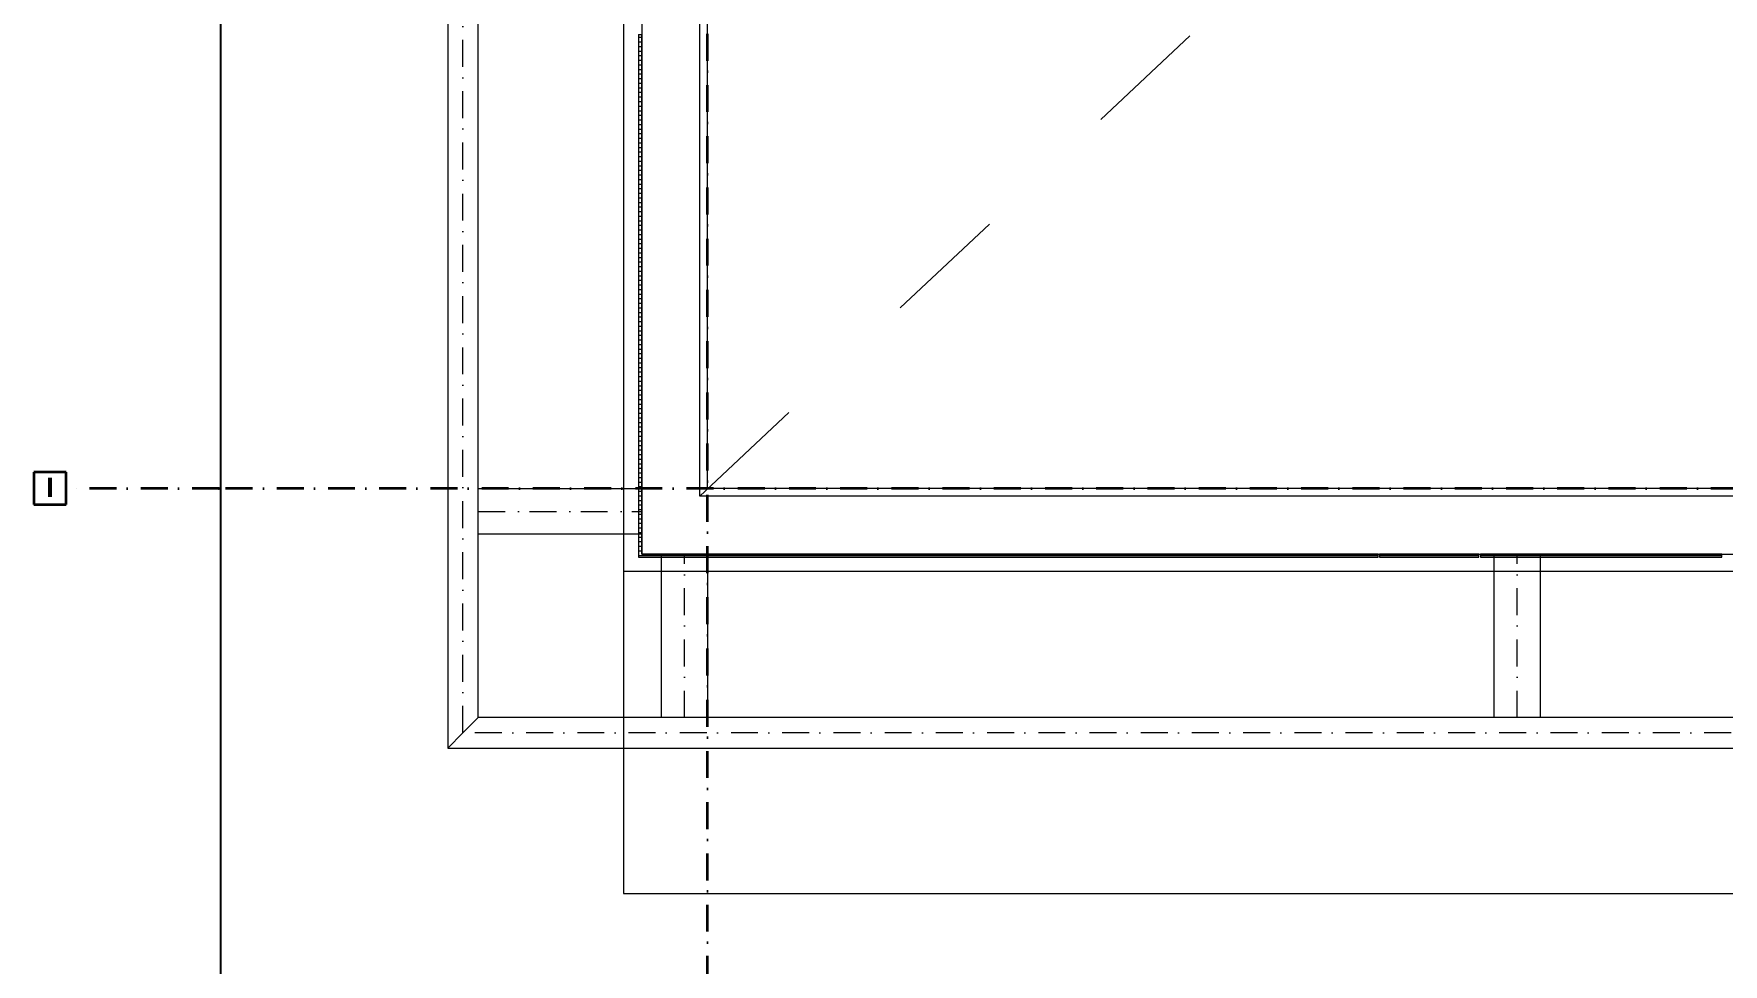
# Model space of a CAD drawing. Header units: millimetres. Extents: x 1322820 to 1391563, y 1051909 to 1098256.
# Drawn here: x 1322820 to 1333877, y 1073357 to 1079446 of the extents above; entities that cross this region are included whole.
import ezdxf
from ezdxf.enums import TextEntityAlignment as Align

# ---------------------------------------------------------------- set-up
doc = ezdxf.new("R2010")
doc.units = ezdxf.units.MM
doc.header["$MEASUREMENT"] = 0
doc.set_wipeout_variables(frame=1)
for name, pattern in [('AStair_dashed', [1800, 800, -1000]), ('Dot & Dashed', [335.138881, 176.388884, -88.194442, 0, -70.555556]), ('Wipeout_Contour', [1000, 0, -1000])]:
    doc.linetypes.add(name, pattern=pattern)
doc.layers.get('0').update_dxf_attribs({"true_color": 0x787878})
for name, color, linetype, lineweight, true_color in [('0_Pen_No__2', 7, 'Continuous', 13, 0x787878), ('arhitectura - decoratii fatada_Pen_No__21', 7, 'Continuous', 20, 0x787878), ('New_arhitectura - axe_Pen_No__201', 7, 'Continuous', 35, 0x787878), ('New_arhitectura - copertina_Pen_No__1', 7, 'Continuous', 13, 0x787878), ('New_arhitectura - desen 2D_Pen_No__2', 7, 'Continuous', 13, 0x787878), ('New_arhitectura - sort tabla_Pen_No__21', 7, 'Continuous', 20, 0x787878), ('New_rezistenta - atic_Pen_No__1', 7, 'Continuous', 13, 0x787878)]:
    doc.layers.add(name, color=color, linetype=linetype, lineweight=lineweight, true_color=true_color)
for name, color, linetype, true_color in [('arhitectura - decoratii fatada', 7, 'Continuous', 0x787878), ('New_arhitectura - axe', 7, 'Continuous', 0x787878), ('New_arhitectura - sort tabla', 7, 'Continuous', 0x787878), ('New_rezistenta - atic', 7, 'Continuous', 0x787878)]:
    doc.layers.add(name, color=color, linetype=linetype, true_color=true_color)
doc.layers.add('Circuite', color=7, linetype='Continuous', lineweight=25)
doc.styles.add('GENERATED_STYLE_1', font='arialbd.ttf')
pattern_1 = [(0, (1356235.236, 1078942.57), (0, 30), [])]

# ---------------------------------------------------------------- blocks, each defined once
blk = doc.blocks.new('HEA Beam 23')
at = {"layer": 'New_arhitectura - copertina_Pen_No__1', "color": 7, "linetype": 'Continuous', "lineweight": 13}
for p, q in [((600, 150), (0, 150)), ((0, 150), (0, 0)), ((1200, 150), (600, 150)), ((1200, 0), (1200, 150)), ((0, 0), (0, -150)), ((1200, -150), (1200, 0)), ((0, -150), (600, -150)), ((600, -150), (1200, -150))]:
    blk.add_line(p, q, dxfattribs=at)
at = {"layer": 'New_arhitectura - copertina_Pen_No__1', "color": 7, "linetype": 'Dot & Dashed', "lineweight": 13}
blk.add_line((0, 0), (1200, 0), dxfattribs=at)
blk = doc.blocks.new('Slab_1_1', base_point=(1346479, 1090721))
at = {"layer": 'New_arhitectura - sort tabla_Pen_No__21', "color": 7, "linetype": 'Continuous', "lineweight": 20, "flags": 128}
blk.add_lwpolyline([(1346479, 1090721), (1326679, 1090721), (1326679, 1075929), (1355429, 1075929), (1355429, 1056171), (1372849, 1056171), (1372849, 1096121), (1355279, 1096121), (1355279, 1089269), (1355829, 1089269), (1355829, 1095571), (1372229, 1095571), (1372229, 1056721), (1355979, 1056721), (1355979, 1076471), (1327229, 1076471), (1327229, 1090171), (1346479, 1090171)], close=True, dxfattribs=at)
blk = doc.blocks.new('Wall_19_1', base_point=(1327179, 1090221))
at = {"color": 254, "linetype": 'Wipeout_Contour', "lineweight": 0, "ltscale": 5152525.209792857}
blk.add_wipeout([(1326799, 1090601), (1326829, 1090571), (1326829, 1090601)], dxfattribs=at).dxf.layer = 'New_rezistenta - atic'
at = {"color": 254, "linetype": 'Wipeout_Contour', "lineweight": 0, "ltscale": 5124937.3526269}
blk.add_wipeout([(1326829, 1076071), (1326799, 1076041), (1326829, 1076041)], dxfattribs=at).dxf.layer = 'New_rezistenta - atic'
at = {"color": 254, "linetype": 'Wipeout_Contour', "lineweight": 0, "ltscale": 5152601.302751043}
blk.add_wipeout([(1326829, 1090571), (1326929, 1090471), (1326929, 1090571)], dxfattribs=at).dxf.layer = 'New_rezistenta - atic'
at = {"color": 254, "linetype": 'Wipeout_Contour', "lineweight": 0, "ltscale": 5125216.773330724}
blk.add_wipeout([(1326929, 1076171), (1326829, 1076071), (1326929, 1076071)], dxfattribs=at).dxf.layer = 'New_rezistenta - atic'
at = {"color": 254, "linetype": 'Wipeout_Contour', "lineweight": 0, "ltscale": 5152779.179681115}
blk.add_wipeout([(1326929, 1090471), (1327179, 1090221), (1327179, 1090471)], dxfattribs=at).dxf.layer = 'New_rezistenta - atic'
at = {"color": 254, "linetype": 'Wipeout_Contour', "lineweight": 0, "ltscale": 5125966.239786905}
blk.add_wipeout([(1327179, 1076421), (1326929, 1076171), (1327179, 1076171)], dxfattribs=at).dxf.layer = 'New_rezistenta - atic'
at = {"color": 254, "linetype": 'Wipeout_Contour', "lineweight": 0, "ltscale": 5124934.355593523}
blk.add_wipeout([(1326829, 1076071), (1326799, 1076071), (1326799, 1076041)], dxfattribs=at).dxf.layer = 'New_rezistenta - atic'
at = {"color": 254, "linetype": 'Wipeout_Contour', "lineweight": 0, "ltscale": 6851626.523257658}
blk.add_wipeout([(1326799, 1076071), (1326829, 1076071), (1326829, 1090571), (1326799, 1090571)], dxfattribs=at).dxf.layer = 'New_rezistenta - atic'
at = {"color": 254, "linetype": 'Wipeout_Contour', "lineweight": 0, "ltscale": 5152483.122056778}
blk.add_wipeout([(1326799, 1090571), (1326829, 1090571), (1326799, 1090601)], dxfattribs=at).dxf.layer = 'New_rezistenta - atic'
at = {"color": 254, "linetype": 'Wipeout_Contour', "lineweight": 0, "ltscale": 5125203.501997214}
blk.add_wipeout([(1326929, 1076171), (1326829, 1076171), (1326829, 1076071)], dxfattribs=at).dxf.layer = 'New_rezistenta - atic'
at = {"layer": 'New_rezistenta - atic_Pen_No__1', "color": 7, "linetype": 'Continuous', "lineweight": 13, "flags": 128}
blk.add_lwpolyline([(1326799, 1076041), (1326829, 1076041)], dxfattribs=at)
at = {"color": 254, "linetype": 'Wipeout_Contour', "lineweight": 0, "ltscale": 6851826.914150106}
blk.add_wipeout([(1326829, 1076171), (1326929, 1076171), (1326929, 1090471), (1326829, 1090471)], dxfattribs=at).dxf.layer = 'New_rezistenta - atic'
at = {"color": 254, "linetype": 'Wipeout_Contour', "lineweight": 0, "ltscale": 5152460.690174859}
blk.add_wipeout([(1326829, 1090471), (1326929, 1090471), (1326829, 1090571)], dxfattribs=at).dxf.layer = 'New_rezistenta - atic'
at = {"color": 254, "linetype": 'Wipeout_Contour', "lineweight": 0, "ltscale": 5125930.956877889}
blk.add_wipeout([(1327179, 1076421), (1326929, 1076421), (1326929, 1076171)], dxfattribs=at).dxf.layer = 'New_rezistenta - atic'
at = {"layer": 'New_rezistenta - atic_Pen_No__1', "color": 7, "linetype": 'Continuous', "lineweight": 13, "flags": 128}
for points in [[(1326799, 1090601), (1326829, 1090601)], [(1326799, 1090601), (1326799, 1076041)]]:
    blk.add_lwpolyline(points, dxfattribs=at)
at = {"color": 254, "linetype": 'Wipeout_Contour', "lineweight": 0, "ltscale": 6852366.706711189}
blk.add_wipeout([(1326929, 1076421), (1327179, 1076421), (1327179, 1090221), (1326929, 1090221)], dxfattribs=at).dxf.layer = 'New_rezistenta - atic'
at = {"color": 254, "linetype": 'Wipeout_Contour', "lineweight": 0, "ltscale": 5152427.446955182}
blk.add_wipeout([(1326929, 1090221), (1327179, 1090221), (1326929, 1090471)], dxfattribs=at).dxf.layer = 'New_rezistenta - atic'
at = {"layer": 'New_rezistenta - atic_Pen_No__1', "color": 7, "linetype": 'Continuous', "lineweight": 13, "flags": 128}
blk.add_lwpolyline([(1327179, 1076421), (1327179, 1090221)], dxfattribs=at)
blk = doc.blocks.new('Wall_21_1', base_point=(1327179, 1076421))
at = {"color": 254, "linetype": 'Wipeout_Contour', "lineweight": 0, "ltscale": 6878096.311736722}
blk.add_wipeout([(1326829, 1076041), (1355549, 1076041), (1355549, 1076071), (1326829, 1076071)], dxfattribs=at).dxf.layer = 'New_rezistenta - atic'
at = {"color": 254, "linetype": 'Wipeout_Contour', "lineweight": 0, "ltscale": 6878461.355997408}
blk.add_wipeout([(1326929, 1076071), (1355579, 1076071), (1355579, 1076171), (1326929, 1076171)], dxfattribs=at).dxf.layer = 'New_rezistenta - atic'
at = {"layer": 'New_rezistenta - atic_Pen_No__1', "color": 7, "linetype": 'Continuous', "lineweight": 13, "flags": 128}
blk.add_lwpolyline([(1326829, 1076041), (1355549, 1076041)], dxfattribs=at)
at = {"color": 254, "linetype": 'Wipeout_Contour', "lineweight": 0, "ltscale": 6879444.428769613}
blk.add_wipeout([(1327179, 1076171), (1355679, 1076171), (1355679, 1076421), (1327179, 1076421)], dxfattribs=at).dxf.layer = 'New_rezistenta - atic'
at = {"layer": 'New_rezistenta - atic_Pen_No__1', "color": 7, "linetype": 'Continuous', "lineweight": 13, "flags": 128}
blk.add_lwpolyline([(1355929, 1076421), (1327179, 1076421)], dxfattribs=at)
blk = doc.blocks.new('Wall_65_1', base_point=(1326779, 1076021))
at = {"layer": 'arhitectura - decoratii fatada', "linetype": 'Continuous', "lineweight": 0, "true_color": 0x000000}
h = blk.add_hatch(dxfattribs=at)
h.set_pattern_fill('PLYWOOD_0001', color=18, style=0, pattern_type=2)
h.set_pattern_definition(pattern_1)
h.paths.add_polyline_path([(1326799, 1076041), (1326799, 1079441), (1326779, 1079441), (1326779, 1076041)])
h = blk.add_hatch(dxfattribs=at)
h.set_pattern_fill('PLYWOOD_0001', color=18, style=0, pattern_type=2)
h.set_pattern_definition(pattern_1)
h.paths.add_polyline_path([(1326799, 1076041), (1326779, 1076021), (1326799, 1076021)])
h = blk.add_hatch(dxfattribs=at)
h.set_pattern_fill('PLYWOOD_0001', color=18, style=0, pattern_type=2)
h.set_pattern_definition(pattern_1)
h.paths.add_polyline_path([(1326779, 1076041), (1326779, 1076021), (1326799, 1076041)])
at = {"layer": 'arhitectura - decoratii fatada_Pen_No__21', "color": 7, "linetype": 'Continuous', "lineweight": 20, "flags": 128}
for points in [[(1326779, 1079441), (1326799, 1079441)], [(1326779, 1079441), (1326779, 1076021)], [(1326799, 1076041), (1326799, 1079441)], [(1326779, 1076021), (1326799, 1076021)]]:
    blk.add_lwpolyline(points, dxfattribs=at)
blk = doc.blocks.new('Wall_84_1', base_point=(1331619, 1076021))
at = {"layer": 'arhitectura - decoratii fatada', "linetype": 'Continuous', "lineweight": 0, "true_color": 0x000000}
h = blk.add_hatch(dxfattribs=at)
h.set_pattern_fill('PLYWOOD_0001', color=18, style=0, pattern_type=2)
h.set_pattern_definition(pattern_1)
h.paths.add_polyline_path([(1326799, 1076021), (1331619, 1076021), (1331619, 1076041), (1326799, 1076041)])
at = {"layer": 'arhitectura - decoratii fatada_Pen_No__21', "color": 7, "linetype": 'Continuous', "lineweight": 20, "flags": 128}
for points in [[(1331619, 1076041), (1326799, 1076041)], [(1326799, 1076021), (1331619, 1076021)], [(1331619, 1076021), (1331619, 1076041)]]:
    blk.add_lwpolyline(points, dxfattribs=at)
blk = doc.blocks.new('Wall_85_1', base_point=(1332279, 1076021))
at = {"layer": 'arhitectura - decoratii fatada', "linetype": 'Continuous', "lineweight": 0, "true_color": 0x000000}
h = blk.add_hatch(dxfattribs=at)
h.set_pattern_fill('PLYWOOD_0001', color=18, style=0, pattern_type=2)
h.set_pattern_definition(pattern_1)
h.paths.add_polyline_path([(1332279, 1076041), (1331629, 1076041), (1331629, 1076021), (1332279, 1076021)])
at = {"layer": 'arhitectura - decoratii fatada_Pen_No__21', "color": 7, "linetype": 'Continuous', "lineweight": 20, "flags": 128}
for points in [[(1332279, 1076041), (1331629, 1076041)], [(1331629, 1076041), (1331629, 1076021)], [(1331629, 1076021), (1332279, 1076021)], [(1332279, 1076021), (1332279, 1076041)]]:
    blk.add_lwpolyline(points, dxfattribs=at)
blk = doc.blocks.new('Wall_90_1', base_point=(1333869, 1076021))
at = {"layer": 'arhitectura - decoratii fatada', "linetype": 'Continuous', "lineweight": 0, "true_color": 0x000000}
h = blk.add_hatch(dxfattribs=at)
h.set_pattern_fill('PLYWOOD_0001', color=18, style=0, pattern_type=2)
h.set_pattern_definition(pattern_1)
h.paths.add_polyline_path([(1333869, 1076041), (1332289, 1076041), (1332289, 1076021), (1333869, 1076021)])
at = {"layer": 'arhitectura - decoratii fatada_Pen_No__21', "color": 7, "linetype": 'Continuous', "lineweight": 20, "flags": 128}
for points in [[(1333869, 1076041), (1332289, 1076041)], [(1332289, 1076041), (1332289, 1076021)], [(1332289, 1076021), (1333869, 1076021)], [(1333869, 1076021), (1333869, 1076041)]]:
    blk.add_lwpolyline(points, dxfattribs=at)
blk = doc.blocks.new('UAP Beam 23_4')
at = {"layer": 'New_arhitectura - copertina_Pen_No__1', "color": 7, "linetype": 'Dot & Dashed', "lineweight": 13}
blk.add_line((0, 0), (28750, 0), dxfattribs=at)
at = {"layer": 'New_arhitectura - copertina_Pen_No__1', "color": 7, "linetype": 'Continuous', "lineweight": 13}
for p, q in [((28850, 100), (14375, 100)), ((28650, -100), (28750, 0)), ((28750, 0), (28850, 100)), ((14375, -100), (28650, -100))]:
    blk.add_line(p, q, dxfattribs=at)
blk = doc.blocks.new('UAP Beam 23_6')
at = {"layer": 'New_arhitectura - copertina_Pen_No__1', "color": 7, "linetype": 'Continuous', "lineweight": 13}
for p, q in [((8450, 100), (-100, 100)), ((-100, 100), (0, 0)), ((0, 0), (100, -100)), ((100, -100), (8450, -100))]:
    blk.add_line(p, q, dxfattribs=at)
at = {"layer": 'New_arhitectura - copertina_Pen_No__1', "color": 7, "linetype": 'Dot & Dashed', "lineweight": 13}
blk.add_line((0, 0), (16900, 0), dxfattribs=at)
blk = doc.blocks.new('Standard grid marker')
at = {"layer": 'New_arhitectura - axe_Pen_No__201', "linetype": 'Dot & Dashed', "lineweight": 35}
blk.add_line((1000, 0), (43350, 0), dxfattribs=at)
at = {"layer": 'New_arhitectura - axe_Pen_No__201', "lineweight": 35, "style": 'GENERATED_STYLE_1'}
for tag, p in [('AC_MarkerText_1_0', (-106, 7)), ('AC_MarkerText_1_1', (44456, 7))]:
    blk.add_attdef(tag, text='', height=125, rotation=270, dxfattribs=at).set_placement(p, align=Align.MIDDLE_CENTER)
blk = doc.blocks.new('Standard grid marker_7')
at = {"layer": 'New_arhitectura - axe_Pen_No__201', "linetype": 'Dot & Dashed', "lineweight": 35}
for p, q in [((1000, 0), (32397, 0)), ((32397, 0), (33397, 0))]:
    blk.add_line(p, q, dxfattribs=at)
at = {"layer": 'New_arhitectura - axe_Pen_No__201', "linetype": 'Continuous', "lineweight": 35}
for p, q in [((33609, 106), (33397, 106)), ((33397, 106), (33397, -106)), ((33609, -106), (33609, 106)), ((33397, -106), (33609, -106))]:
    blk.add_line(p, q, dxfattribs=at)
at = {"layer": 'New_arhitectura - axe_Pen_No__201', "linetype": 'Dot & Dashed', "lineweight": 35}
blk.add_point((32397, 0), dxfattribs=at)
blk.add_point((32397, 0), dxfattribs=at)
at = {"layer": 'New_arhitectura - axe_Pen_No__201', "lineweight": 35, "style": 'GENERATED_STYLE_1'}
blk.add_attdef('AC_MarkerText_1', text='', height=125, rotation=180, dxfattribs=at).set_placement((33503, 7), align=Align.MIDDLE_CENTER)
blk = doc.blocks.new('terasa')
at = {"layer": 'New_arhitectura - desen 2D_Pen_No__2', "linetype": 'AStair_dashed', "lineweight": 13}
blk.add_line((1327178.502, 1076420.6), (1334529.618, 1083319.3), dxfattribs=at)
at = {"layer": 'New_arhitectura - copertina_Pen_No__1', "linetype": 'Continuous', "lineweight": 13, "zscale": 1000}
for name, p, rotation in [('UAP Beam 23_6', (1325628.502, 1074870.6), 90), ('UAP Beam 23_4', (1354378.539, 1074870.6), 180)]:
    blk.add_blockref(name, p, dxfattribs=dict(at, rotation=rotation))
at = {"layer": 'New_arhitectura - copertina_Pen_No__1', "linetype": 'Continuous', "lineweight": 13, "xscale": -1, "zscale": 1000}
for p, rotation in [((1325728.502, 1076320.6), 180), ((1327078.502, 1074970.6), 270), ((1332528.509, 1074970.6), 270)]:
    blk.add_blockref('HEA Beam 23', p, dxfattribs=dict(at, rotation=rotation))
at = {"layer": 'New_arhitectura - sort tabla', "linetype": 'Continuous', "lineweight": 20}
blk.add_blockref('Slab_1_1', (1346478.502, 1090720.6), dxfattribs=at)
at = {"layer": 'New_rezistenta - atic', "lineweight": 20}
blk.add_blockref('Wall_19_1', (1327178.502, 1090220.6), dxfattribs=at)
blk.add_blockref('Wall_21_1', (1327178.502, 1076420.6), dxfattribs=at)
at = {"layer": '0_Pen_No__2', "linetype": 'Continuous', "lineweight": 13}
blk.add_lwpolyline([(1326678.502, 1075928.745), (1326678.502, 1073820.699), (1355078.539, 1073820.699), (1355078.539, 1076040.6)], dxfattribs=at)
at = {"layer": 'arhitectura - decoratii fatada', "lineweight": 20}
for name, p in [('Wall_65_1', (1326778.502, 1076020.6)), ('Wall_84_1', (1331618.502, 1076020.6)), ('Wall_85_1', (1332278.502, 1076020.6)), ('Wall_90_1', (1333868.502, 1076020.6))]:
    blk.add_blockref(name, p, dxfattribs=at)
at = {"layer": 'New_arhitectura - axe', "linetype": 'Continuous', "lineweight": 13, "zscale": 1000, "rotation": 90}
blk.add_blockref('Standard grid marker', (1327228.502, 1052120.65), dxfattribs=at)
at = {"layer": 'New_arhitectura - axe', "linetype": 'Continuous', "lineweight": 13}
ref = blk.add_blockref('Standard grid marker_7', (1356428.539, 1076470.699), dxfattribs=dict(at, zscale=1000, rotation=180))
ref.add_attrib('AC_MarkerText_1', 'I', dxfattribs={"layer": 'New_arhitectura - axe_Pen_No__201', "color": 1, "lineweight": 35, "height": 125, "rotation": 360, "style": 'GENERATED_STYLE_1'}).set_placement((1322925.578, 1076477.842), align=Align.MIDDLE_CENTER)

msp = doc.modelspace()

# ---------------------------------------------------------------- block references
msp.add_blockref('terasa', (0, 0))

# ---------------------------------------------------------------- next in the draw order: linework, layer by layer
at = {"layer": 'Circuite'}
msp.add_lwpolyline([(1391546, 1055224), (1324044, 1055224), (1324044, 1098256), (1391546, 1098256)], close=True, dxfattribs=at)

doc.saveas('drawing.dxf')
